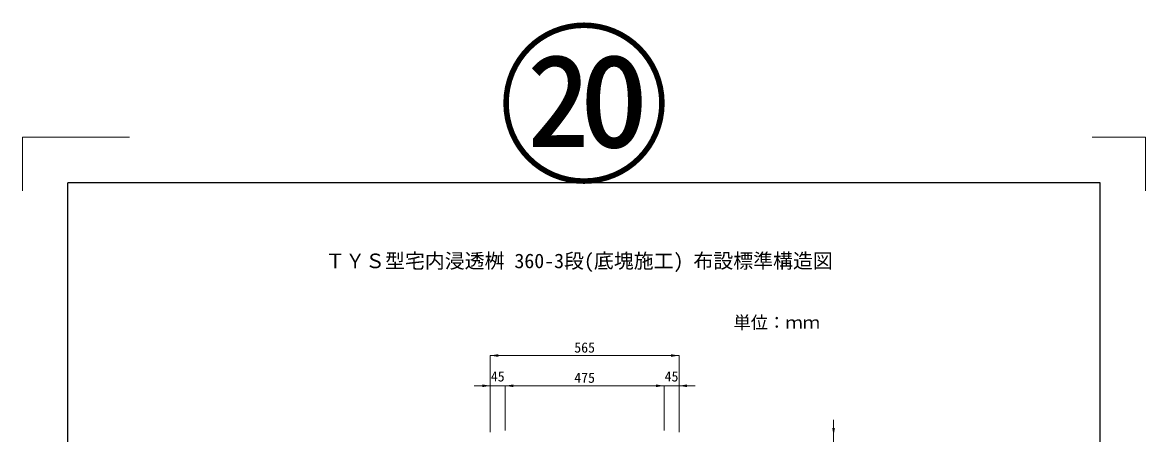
# Model space of a CAD drawing. Units: millimetres at full size; some dimension numbers follow another scale. Extents: x 40781 to 122968, y -21714 to -2620.
# Drawn here: x 96454 to 99814, y -16149 to -14919 of the extents above; entities that cross this region are included whole.
import ezdxf
from ezdxf.enums import TextEntityAlignment as Align

# ---------------------------------------------------------------- set-up
doc = ezdxf.new("R2010")
doc.units = ezdxf.units.MM
doc.header["$LTSCALE"] = 18
for name, color, linetype, lineweight in [('0_2', 7, 'Continuous', 9), ('Defpoints_3', 7, 'Continuous', 13), ('寸法線', 7, 'Continuous', 9), ('枠', 5, 'Continuous', 25)]:
    doc.layers.add(name, color=color, linetype=linetype, lineweight=lineweight)
doc.layers.add('図面№', color=6, linetype='Continuous')
doc.styles.add('ＭＳ ゴシック', font='')
doc.styles.get('ＭＳ ゴシック').set_extended_font_data('MS Gothic')

# ---------------------------------------------------------------- blocks, each defined once
blk = doc.blocks.new('filled_arrow')
at = {"color": 0, "linetype": 'Continuous', "lineweight": -2}
blk.add_solid([(7.5, 1.25), (0, 0), (7.5, -1.25)], dxfattribs=at)

msp = doc.modelspace()

# ---------------------------------------------------------------- linework, layer by layer
at = {"layer": 'Defpoints_3'}
for p, q in [((96453.54, -15262.67), (96453.54, -15422.67)), ((96773.54, -15262.67), (96453.54, -15262.67)), ((99653.54, -15262.67), (99813.54, -15262.67)), ((99813.54, -15262.67), (99813.54, -15422.67))]:
    msp.add_line(p, q, dxfattribs=at)
at = {"layer": '寸法線'}
for p, q in [((97852.95, -15915.52), (98417.95, -15915.52)), ((97852.95, -16144.8), (97852.95, -15915.52)), ((98417.95, -16144.8), (98417.95, -15915.52)), ((97804.95, -16005.95), (97945.95, -16005.95)), ((97852.95, -16144.8), (97852.95, -16005.95)), ((97897.95, -16139.8), (97897.95, -16005.95)), ((97897.95, -16005.95), (98372.95, -16005.95)), ((97897.95, -16139.8), (97897.95, -16005.95)), ((98465.95, -16005.95), (98324.95, -16005.95)), ((98372.95, -16139.8), (98372.95, -16005.95)), ((98372.95, -16139.8), (98372.95, -16005.95)), ((98417.95, -16144.8), (98417.95, -16005.95)), ((98880.19, -16107.8), (98880.19, -16248.8))]:
    msp.add_line(p, q, dxfattribs=at)
at = {"layer": '枠'}
for p, q in [((99677.54, -15398.67), (96589.54, -15398.67)), ((96589.54, -19878.67), (96589.54, -15398.67)), ((99677.54, -19878.67), (99677.54, -15398.67))]:
    msp.add_line(p, q, dxfattribs=at)

# ---------------------------------------------------------------- block references
at = {"layer": '寸法線', "xscale": 3.2, "yscale": 3.2}
for p in [(97852.95, -15915.52), (97897.95, -16005.95), (97897.95, -16005.95), (98417.95, -16005.95)]:
    msp.add_blockref('filled_arrow', p, dxfattribs=at)
for p, rotation in [((98417.95, -15915.52), 180), ((97852.95, -16005.95), 180), ((98372.95, -16005.95), 180), ((98372.95, -16005.95), 180), ((98880.19, -16155.8), 90)]:
    msp.add_blockref('filled_arrow', p, dxfattribs=dict(at, rotation=rotation))

# ---------------------------------------------------------------- texts
at = {"layer": '0_2', "style": 'ＭＳ ゴシック'}
msp.add_text('ＴＹＳ型宅内浸透桝 360-3段(底塊施工) 布設標準構造図 ', height=43.67, dxfattribs=at).set_placement((98133.54, -15610.59), align=Align.TOP_CENTER)
at = {"layer": '図面№', "style": 'ＭＳ ゴシック'}
msp.add_text('⑳', height=379.8, dxfattribs=at).set_placement((98133.54, -15471.5), align=Align.BOTTOM_CENTER)
at = {"layer": '寸法線', "style": 'ＭＳ ゴシック'}
msp.add_text('単位：ｍｍ', height=37.98, dxfattribs=at).set_placement((98580.73, -15846.99), align=Align.BOTTOM_LEFT)
for s, p in [('565', (98135.45, -15891.52)), ('45', (97875.45, -15977.95)), ('475', (98135.45, -15981.95)), ('45', (98395.45, -15977.95))]:
    msp.add_text(s, height=30.38, dxfattribs=at).set_placement(p, align=Align.MIDDLE_CENTER)

doc.saveas('drawing.dxf')
